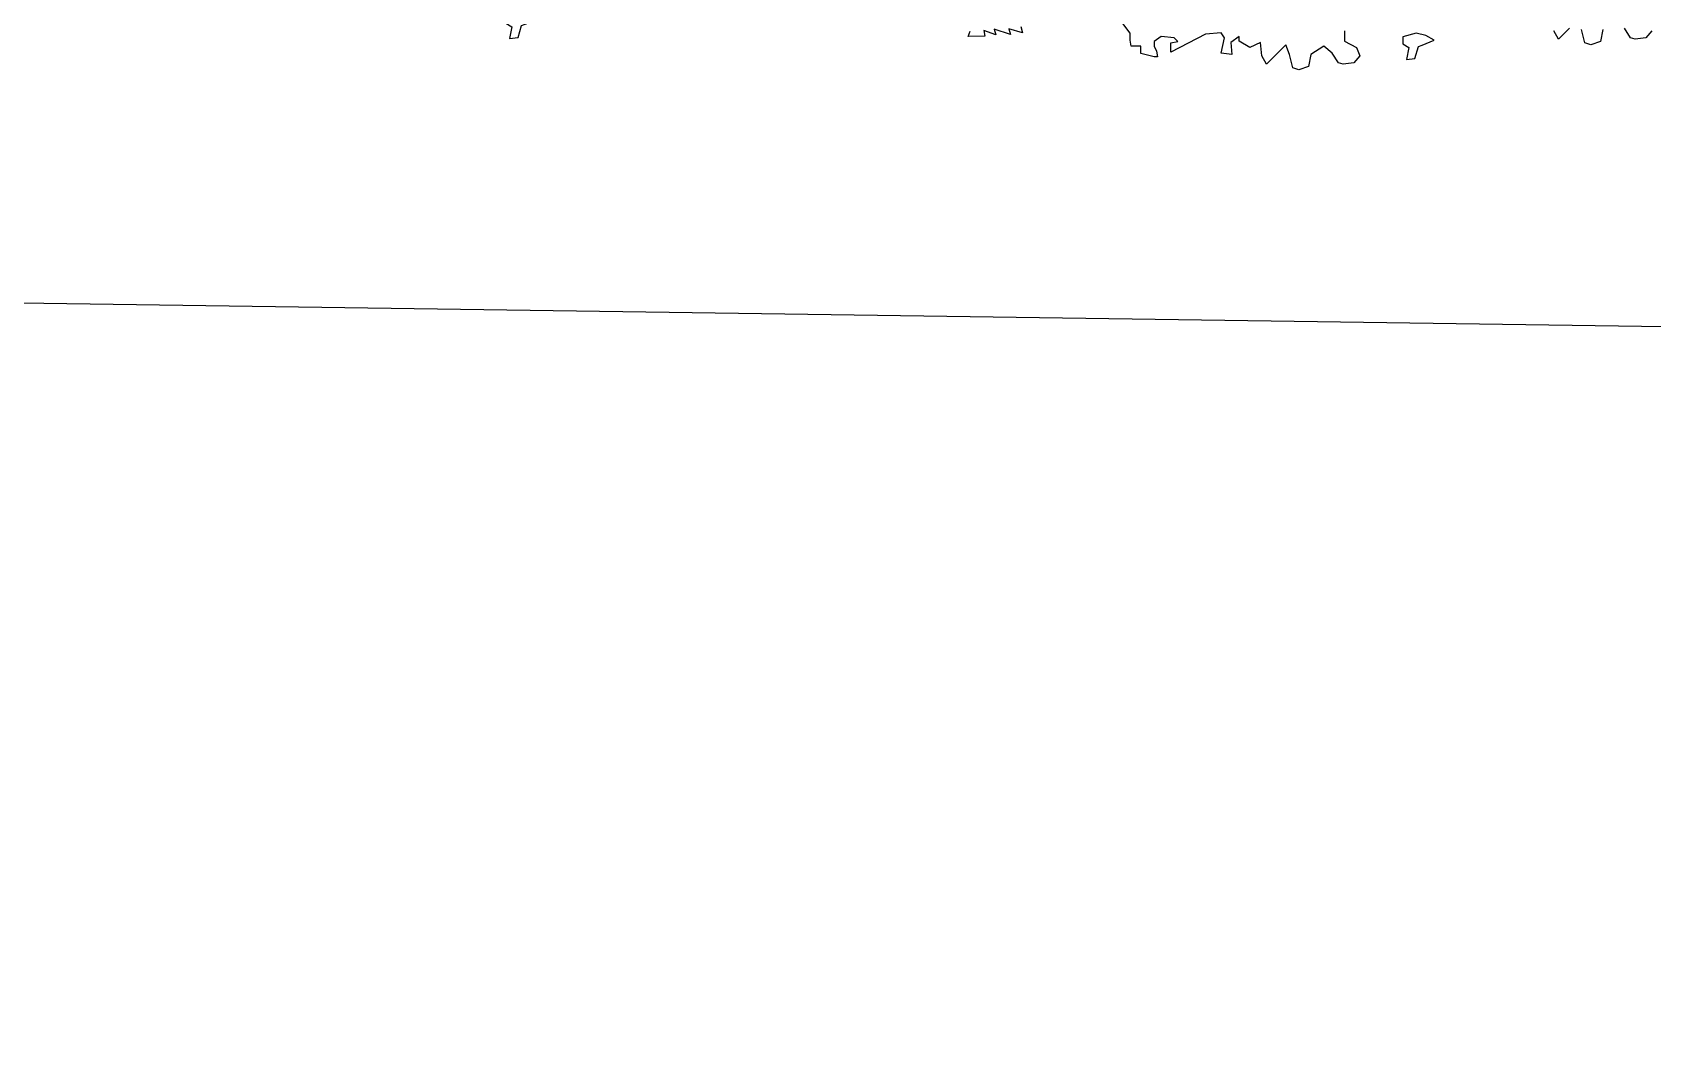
# Model space of a CAD drawing. Header units: inches. Extents: x -11 to 128, y 7 to 56.
# Drawn here: x 24.909 to 27.016, y 20.804 to 22.121 of the extents above; entities that cross this region are included whole.
import ezdxf

# ---------------------------------------------------------------- set-up
doc = ezdxf.new("R2010")
doc.units = ezdxf.units.IN
doc.header["$MEASUREMENT"] = 0
doc.layers.add('CAY', color=94, linetype='Continuous')
doc.layers.add('CAY-3', color=61, linetype='Continuous')
picture_1 = doc.add_image_def('image1.jpg', size_in_pixel=(1680, 1093))

# ---------------------------------------------------------------- blocks, each defined once
blk = doc.blocks.new('A$C76451831')
at = {"layer": 'CAY'}
blk.add_lwpolyline([(1592.9, 149.9), (1597.7, 131.1), (1558.2, 142.9), (1562.6, 126.9), (1515.6, 142.2), (1520, 125.7), (1486, 137.8), (1488.1, 121.8), (1440.1, 120.8), (1446.1, 136.4)], dxfattribs=at)
at = {"layer": 'CAY-3'}
for p, q in [((1909.2, 130.4), (1885, 161.7)), ((3181.9, 144.5), (3150.6, 113.3)), ((3226.7, 102.6), (3216.6, 141)), ((3278.5, 141), (3272.1, 106.2)), ((3358.7, 116.8), (3341, 144.5)), ((1909.2, 109.8), (1909.2, 130.4)), ((1912.7, 92.7), (1909.2, 109.8)), ((1999.4, 120.4), (1978.8, 106.3)), ((1978.8, 106.3), (1978.8, 92.7)), ((2037.1, 116.9), (1999.4, 120.4)), ((2127.7, 127.5), (2027.1, 75)), ((2027.1, 102.7), (2047.8, 106.3)), ((2027.1, 75), (2027.1, 102.7)), ((2047.8, 106.3), (2037.1, 116.9)), ((2173.1, 131), (2127.7, 127.5)), ((2183.2, 116.9), (2173.1, 131)), ((2173.1, 72.1), (2183.2, 116.9)), ((2225, 120.4), (2200.9, 103.3)), ((2200.9, 103.3), (2204.4, 68.5)), ((2225, 106.9), (2225, 120.4)), ((2256.3, 89.2), (2225, 106.9)), ((2287.5, 103.3), (2256.3, 89.2)), ((2291.1, 65), (2287.5, 103.3)), ((2360.1, 96.2), (2335.9, 72.1)), ((2370.7, 68.5), (2360.1, 96.2)), ((2529.9, 137.5), (2529.9, 106.9)), ((2529.9, 106.9), (2564.7, 89.2)), ((3150.6, 113.3), (3137, 137.4)), ((3244.4, 96.1), (3226.7, 102.6)), ((3272.1, 106.2), (3244.4, 96.1)), ((3372.3, 113.3), (3358.7, 116.8)), ((3403.5, 116.8), (3372.3, 113.3)), ((3420.6, 137.4), (3403.5, 116.8)), ((1940.4, 92.7), (1912.7, 92.7)), ((1940.4, 71.5), (1940.4, 92.7)), ((1978.8, 61.4), (1940.4, 71.5)), ((1978.8, 92.7), (1985.3, 78.5)), ((1988.8, 61.4), (1978.8, 61.4)), ((1985.3, 78.5), (1988.8, 61.4)), ((2204.4, 68.5), (2173.1, 72.1)), ((2304.6, 40.8), (2291.1, 65)), ((2335.9, 72.1), (2304.6, 40.8)), ((2380.7, 30.2), (2370.7, 68.5)), ((2432.6, 68.5), (2426.1, 33.7)), ((2470.9, 92.7), (2432.6, 68.5)), ((2495.1, 72.1), (2470.9, 92.7)), ((2512.8, 44.3), (2495.1, 72.1)), ((2574.7, 65), (2557.6, 44.3)), ((2564.7, 89.2), (2574.7, 65)), ((2398.4, 23.7), (2380.7, 30.2)), ((2426.1, 33.7), (2398.4, 23.7)), ((2526.3, 40.8), (2512.8, 44.3)), ((2557.6, 44.3), (2526.3, 40.8))]:
    blk.add_line(p, q, dxfattribs=at)
for points in [[(167.4, 183.7), (139.7, 190.7), (101.4, 180.1), (101.4, 159.5), (118.5, 148.9), (112, 114.6), (136.2, 117.6), (146.2, 152.4), (156.8, 155.9), (191.6, 170.1)], [(2765.8, 123.3), (2738.1, 130.3), (2699.7, 119.7), (2699.7, 99.1), (2716.8, 88.5), (2710.4, 54.3), (2734.5, 57.2), (2744.6, 92), (2755.2, 95.5), (2790, 109.7)]]:
    blk.add_lwpolyline(points, close=True, dxfattribs=at)

msp = doc.modelspace()

# ---------------------------------------------------------------- linework, layer by layer
msp.add_line((70.5198, 21.1086), (11.5271, 21.9628))

# ---------------------------------------------------------------- block references
at = {"layer": 'CAY', "xscale": 0.0004489089019145984, "yscale": 0.0004489089019145984, "zscale": 0.0004489089019145984}
msp.add_blockref('A$C76451831', (25.4795, 22.0617), dxfattribs=at)

# ---------------------------------------------------------------- pictures from other files: only their frames are drawn
image = msp.add_image(picture_1, insert=(12.4966, 7.3772), size_in_units=(74.4025, 48.4059))
image.dxf.flags = 6

doc.saveas('drawing.dxf')
